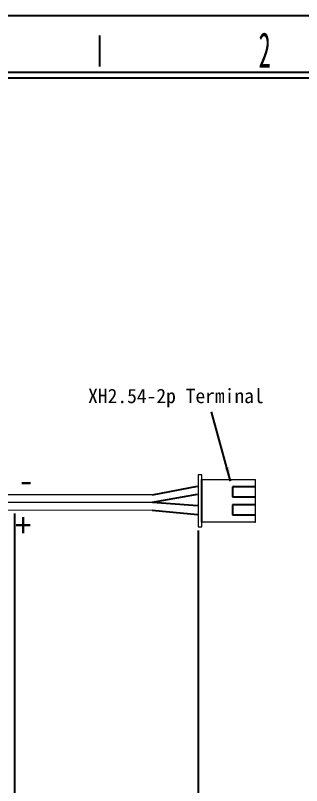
# Model space of a CAD drawing. Header units: millimetres. Extents: x 150 to 443, y 88 to 295.
# Drawn here: x 238.9 to 288.7, y 161.2 to 295.5 of the extents above; entities that cross this region are included whole.
import ezdxf

# ---------------------------------------------------------------- set-up
doc = ezdxf.new("R2010")
doc.units = ezdxf.units.MM
doc.header["$PDSIZE"] = -1
doc.layers.add('SLD-0', color=179, linetype='Continuous')
doc.styles.add('SLDTEXTSTYLE6', font='TXT', dxfattribs={"width": 0.5025})
doc.dimstyles.new('ISO-25', dxfattribs={"dimtxt": 2.5, "dimasz": 2.5, "dimexe": 1.25, "dimexo": 0.625, "dimtad": 1, "dimtxsty": 'Standard', "dimcen": 2.5, "dimadec": 0, "dimazin": 0, "dimtfac": 1, "dimtmove": 0, "dimatfit": 3, "dimfxl": 1, "dimarcsym": 0})

# ---------------------------------------------------------------- blocks, each defined once
blk = doc.blocks.new('*D25')
at = {"color": 0, "lineweight": -2}
for p, q in [((238.68, 208.66), (238.68, 147.59)), ((270.73, 205.69), (270.73, 147.59)), ((241.18, 148.84), (268.23, 148.84)), ((270.73, 148.84), (378.65, 148.84))]:
    blk.add_line(p, q, dxfattribs=at)
at = {"color": 0}
for points in [[(241.18, 149.26), (241.18, 148.43), (238.68, 148.84)], [(268.23, 149.26), (268.23, 148.43), (270.73, 148.84)]]:
    blk.add_solid(points, dxfattribs=at)
at = {"layer": 'Defpoints', "color": 0}
for p in [(238.68, 209.28), (270.73, 206.31), (270.73, 148.84)]:
    blk.add_point(p, dxfattribs=at)
at = {"color": 0, "insert": (329.69, 150.72), "char_height": 2.5, "attachment_point": 5}
blk.add_mtext(' UL2468 26# red and black wire L=155±10mm', dxfattribs=at)

msp = doc.modelspace()

# ---------------------------------------------------------------- linework, layer by layer
at = {"color": 7, "linetype": 'Continuous', "lineweight": 15}
for p, q in [((271.374, 215.406), (270.734, 215.406)), ((270.734, 215.406), (270.734, 212.396)), ((271.374, 214.574), (271.374, 215.406)), ((271.374, 214.574), (280.341, 214.574)), ((280.341, 214.574), (280.597, 214.574)), ((280.597, 214.574), (280.725, 214.574)), ((280.725, 207.144), (280.725, 214.574)), ((270.734, 212.396), (270.734, 209.322)), ((270.734, 209.322), (270.734, 206.311)), ((280.341, 207.144), (271.374, 207.144)), ((271.374, 206.311), (271.374, 207.144)), ((280.597, 207.144), (280.341, 207.144)), ((280.597, 207.144), (280.725, 207.144)), ((270.734, 206.311), (271.374, 206.311))]:
    msp.add_line(p, q, dxfattribs=at)
for p, q in [((271.374, 207.144), (271.374, 214.574)), ((280.735, 213.299), (276.692, 213.299)), ((276.692, 213.299), (276.692, 211.542)), ((276.692, 211.542), (280.735, 211.542)), ((280.716, 210.195), (276.672, 210.195)), ((276.672, 210.195), (276.672, 208.439)), ((276.672, 208.439), (280.716, 208.439))]:
    msp.add_line(p, q)
at = {"color": 0}
for p, q in [((262.733, 211.903), (270.578, 213.406)), ((262.753, 210.64), (270.612, 212.024))]:
    msp.add_line(p, q, dxfattribs=at)
at = {"color": 0, "linetype": 'Continuous', "lineweight": 15}
msp.add_line((262.733, 211.903), (221.436, 211.905), dxfattribs=at)
at = {"color": 1, "linetype": 'Continuous', "lineweight": 15}
for p, q in [((221.436, 210.668), (262.753, 210.64)), ((221.436, 209.284), (262.691, 209.253))]:
    msp.add_line(p, q, dxfattribs=at)
at = {"color": 1}
for p, q in [((262.753, 210.64), (270.629, 210.079)), ((262.691, 209.253), (270.578, 208.509))]:
    msp.add_line(p, q, dxfattribs=at)
at = {"layer": 'SLD-0'}
for p, q in [((149.677, 295.496), (442.971, 295.496)), ((160.539, 284.633), (437.046, 284.633))]:
    msp.add_line(p, q, dxfattribs=at)
at = {"layer": 'SLD-0', "color": 6, "linetype": 'Continuous'}
for p, q in [((253.566, 286.608), (253.566, 291.991)), ((159.552, 285.62), (438.034, 285.62))]:
    msp.add_line(p, q, dxfattribs=at)

# ---------------------------------------------------------------- texts
at = {"insert": (251.522, 230.405), "char_height": 2.5, "attachment_point": 1}
msp.add_mtext_dynamic_manual_height_columns('XH2.54-2p {\\fSimSun|b0|i0|c134|p2;Terminal}', width=59.76222, gutter_width=17.5, heights=[0], dxfattribs=at)
at = {"char_height": 4.088, "width": 11.69309, "attachment_point": 1, "rotation": 180}
for s, insert in [('-', (242.114, 211.444)), ('+', (241.593, 204.586))]:
    msp.add_mtext(s, dxfattribs=dict(at, insert=insert))
at = {"layer": 'SLD-0', "insert": (281.253, 292.549), "char_height": 6.172, "attachment_point": 1, "style": 'SLDTEXTSTYLE6'}
msp.add_mtext('2', dxfattribs=at)

# ---------------------------------------------------------------- dimensions: what is measured, and where the dimension line sits
dim = msp.add_linear_dim(base=(270.734, 148.842), p1=(238.683, 209.284), p2=(270.734, 206.311), text=' UL2468 26# red and black wire L=155±10mm', dimstyle='ISO-25')
dim.commit()
dim.dimension.update_dxf_attribs({"geometry": '*D25', "text_midpoint": (329.692, 148.842), "dimtype": 160})

# ---------------------------------------------------------------- leaders
msp.add_leader([(276.362, 214.271), (273.058, 226.398)], dimstyle='ISO-25', override={"dimgap": 0.625, "dimtad": 0})

doc.saveas('drawing.dxf')
